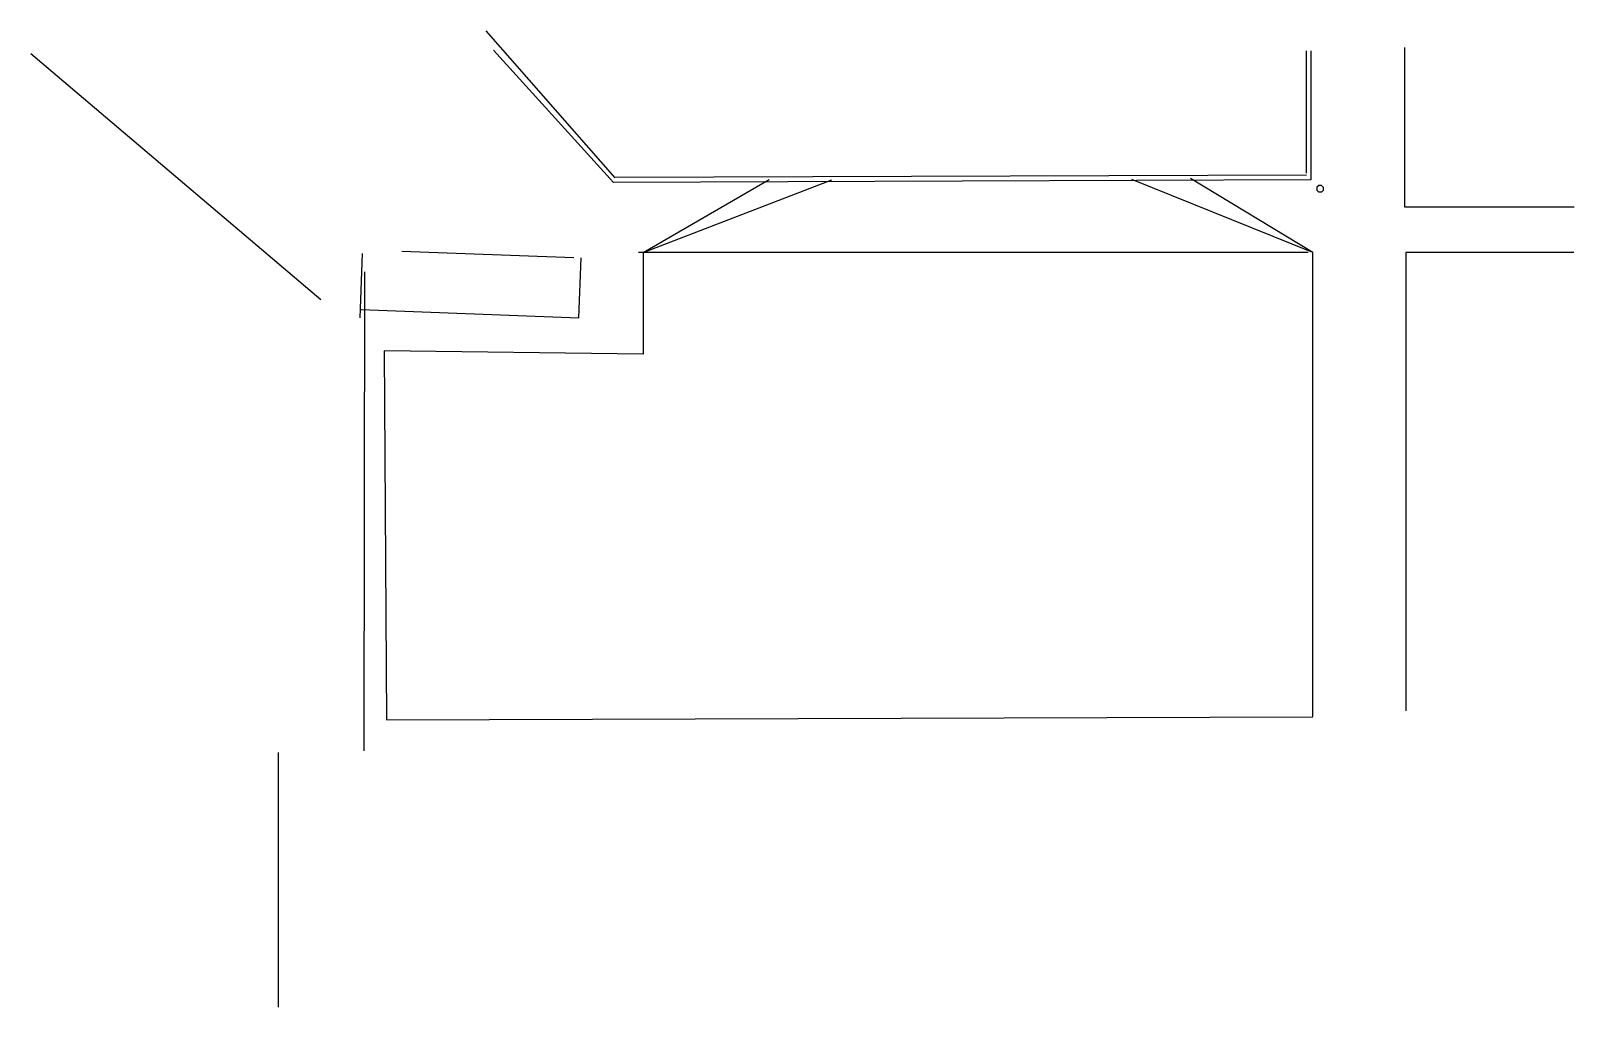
# Model space of a CAD drawing. Header units: inches. Extents: x -26099 to 33866, y -10810 to 27134.
import ezdxf

# ---------------------------------------------------------------- set-up
doc = ezdxf.new("R2010")
doc.units = ezdxf.units.IN
doc.header["$MEASUREMENT"] = 0

msp = doc.modelspace()

# ---------------------------------------------------------------- linework, layer by layer
for p, q in [((-3394, 21427), (-8414, 27134)), ((-3463, 21244), (-8127, 26385)), ((27279, 26491), (27279, 20296)), ((-14835, 16685), (-26099, 26246)), ((23472, 21600), (23472, 26361)), ((23635, 26361), (23635, 21344)), ((23635, 21344), (-3463, 21244)), ((-3394, 21444), (23472, 21543)), ((-2307, 18524), (2593, 21357)), ((-2307, 18524), (5029, 21347)), ((23716, 18524), (16676, 21359)), ((23716, 18524), (18959, 21401)), ((23941, 21128), (23864, 21056)), ((23864, 21056), (23864, 20948)), ((24056, 21128), (23941, 21128)), ((24123, 21049), (24056, 21128)), ((24123, 20945), (24123, 21049)), ((23864, 20948), (23935, 20874)), ((23935, 20874), (24058, 20874)), ((24058, 20874), (24123, 20945)), ((27279, 20296), (33866, 20296)), ((-13220, 18475), (-13315, 15975)), ((-4996, 18311), (-11681, 18565)), ((-4810, 15978), (-4721, 18316)), ((23535, 18524), (-2495, 18524)), ((-2307, 18524), (-2307, 14574)), ((23717, 488), (23717, 18524)), ((33850, 18523), (27328, 18523)), ((27328, 18523), (27328, 702)), ((-13144, -849), (-13120, 17771)), ((-13270, 16300), (-4810, 15978)), ((-2307, 14574), (-12377, 14700)), ((-12377, 14700), (-12283, 355)), ((-12283, 355), (23717, 470)), ((-16481, -10810), (-16481, -916))]:
    msp.add_line(p, q)

doc.saveas('drawing.dxf')
